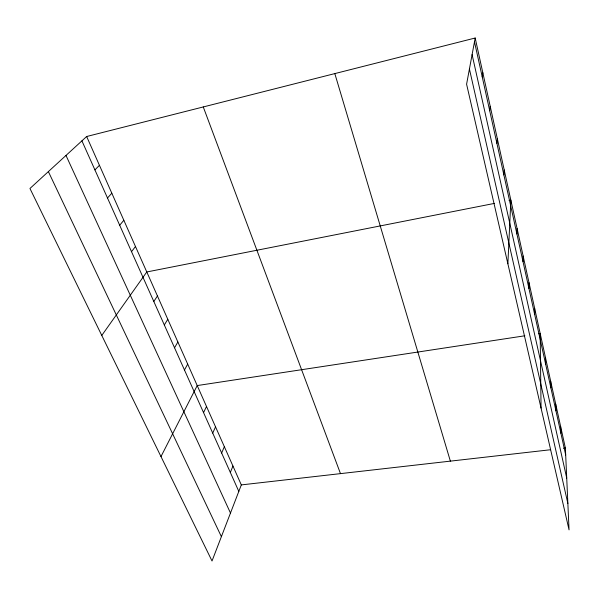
<?xml version="1.0" encoding="UTF-8"?>
<svg xmlns="http://www.w3.org/2000/svg" width="599" height="599" viewBox="0 0 599 599"><rect width="100%" height="100%" fill="white"/><g stroke="black" fill="none" stroke-linecap="round" stroke-linejoin="round"><path stroke-width="0.9" d="M528.947 288.531L528.992 282.623M523.032 261.718L523.137 256.005M516.922 234.037L517.094 228.533M507.87 263.77L510.857 200.163L509.03 200.523M503.879 174.975L504.208 169.944M496.923 143.438L497.335 138.683M489.712 110.77L490.214 106.308M482.232 76.912L482.839 72.771M475.187 38.007L466.591 84.204L569.05 529.868L565.381 448.059L475.187 38.007L86.653 136.512L29.95 188.49L212.016 560.993L241.315 484.905L86.653 136.512M230.338 472.461L232.944 466.052M221.637 453.031L224.355 446.704M212.712 433.092L215.543 426.862M203.555 412.621L206.498 406.489M160.981 456.588L197.213 385.569L524.859 335.784M184.47 369.995L187.674 364.087M174.534 347.787L177.873 342.007M164.321 324.958L167.802 319.312M153.808 301.477L157.44 295.981M101.778 335.447L146.785 271.968L494.437 203.398M131.518 251.677L135.479 246.503M119.695 225.254L123.828 220.267M107.491 197.999L111.818 193.207M94.912 169.876L99.434 165.309M538.374 333.733L540.171 333.456L541.054 408.084M241.315 484.905L550.593 449.737M563.532 448.269L565.381 448.059M48.377 171.599L221.383 536.667M65.995 155.448L230.48 513.044M81.913 140.847L238.814 491.397M203.271 106.944L340.487 473.629M334.819 73.595L450.373 461.133M469.421 68.997L567.867 503.504M472.094 54.629L566.729 478.092M474.483 41.795L565.688 454.963M560.627 426.443L560.889 433.242M555.73 404.198L555.954 410.877M550.698 381.308L550.878 387.853M545.517 357.738L545.637 364.14M534.667 308.433L534.682 314.512"/></g></svg>
